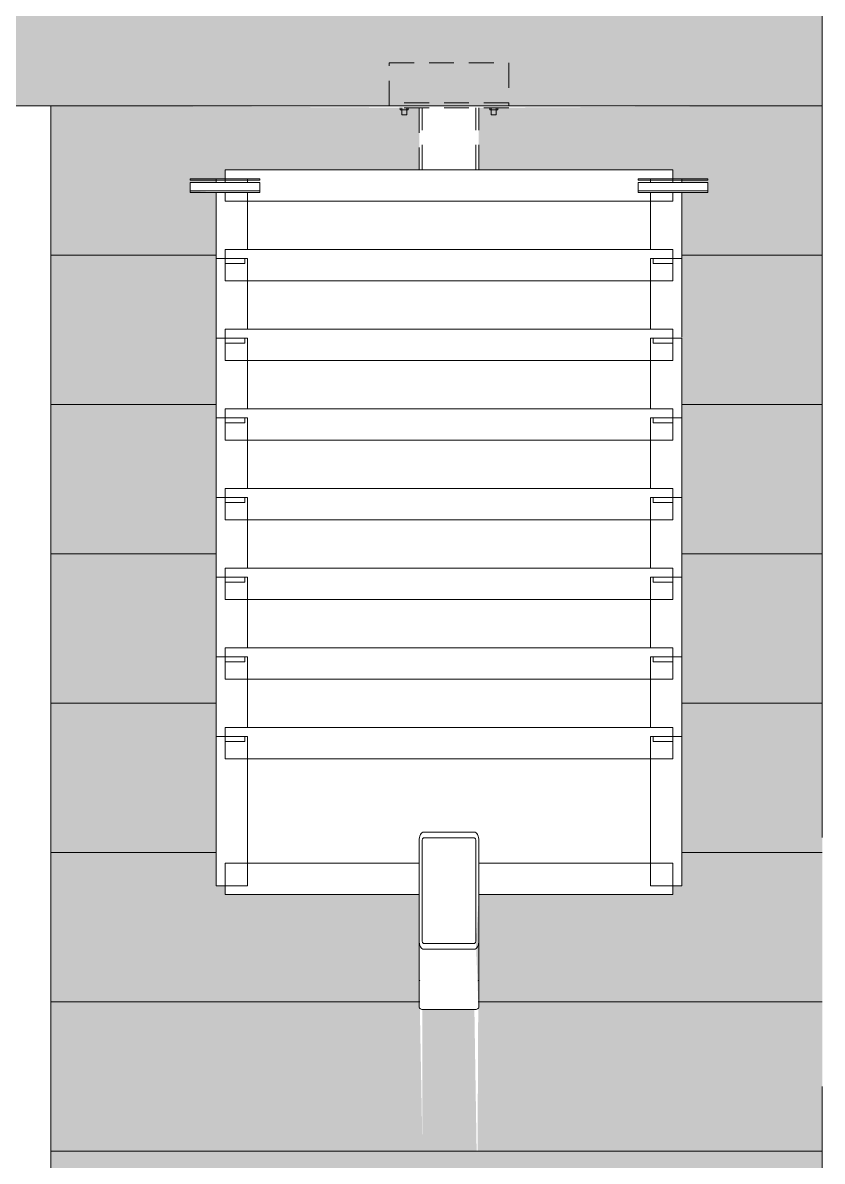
# Model space of a CAD drawing. Header units: millimetres. Extents: x 63482 to 319368, y -8553 to 29000.
# Drawn here: x 208662 to 210269, y 3400 to 5687 of the extents above; entities that cross this region are included whole.
import ezdxf

# ---------------------------------------------------------------- set-up
doc = ezdxf.new("R2010")
doc.units = ezdxf.units.MM
doc.linetypes.add('200_ШТРИХ__ш1_п0_6_', pattern=[80, 50, -30])
for name, color, linetype, lineweight in [('A-DETL-MBND', 7, '200_ШТРИХ__ш1_п0_6_', 9), ('A-GENM-3', 7, 'Continuous', 5), ('I-WALL-2', 7, 'Continuous', 5), ('S-STRS-4', 7, 'Continuous', 5)]:
    doc.layers.add(name, color=color, linetype=linetype, lineweight=lineweight)
doc.layers.add('S-STRS-3', color=7, linetype='Continuous', lineweight=15, true_color=0xd7cdc4, transparency=1)

# ---------------------------------------------------------------- blocks, each defined once
blk = doc.blocks.new('Анкер клиновой - Анкер клиновой МКТ В 10-10-16_85-22193208-Общий план 3 этажа с размещением фрагментов 3_1-3_8')
at = {"layer": 'A-DETL-MBND'}
for p, q in [((122191.4, 13788), (122191.4, 13784)), ((122207.4, 13788), (122191.4, 13788)), ((122191.4, 13788), (122207.4, 13788)), ((122194.4, 13798), (122194.4, 13784)), ((122204.4, 13798), (122194.4, 13798)), ((122194.4, 13798), (122204.4, 13798)), ((122204.4, 13784), (122204.4, 13798)), ((122207.4, 13784), (122207.4, 13788))]:
    blk.add_line(p, q, dxfattribs=at)
blk = doc.blocks.new('ОМ_Полоса_Трапеция прямоугольная_Прокат_ГОСТ 103-2006 - ОМ_Полоса_Трапеция прямоугольная_Прокат_ГОСТ 103-2006-21111644-Общий план 3 этажа с размещением фрагментов 3_1-3_8')
at = {"layer": 'A-GENM-3'}
for p, q in [((122699.4, 15046.5), (122699.4, 15056.5)), ((122699.4, 15056.5), (122739.4, 15056.5)), ((122739.4, 15046.5), (122699.4, 15046.5)), ((122739.4, 15056.5), (122739.4, 15046.5))]:
    blk.add_line(p, q, dxfattribs=at)
blk = doc.blocks.new('ОМ_Полоса_Трапеция прямоугольная_Прокат_ГОСТ 103-2006 - ОМ_Полоса_Трапеция прямоугольная_Прокат_ГОСТ 103-2006-V113-Общий план 3 этажа с размещением фрагментов 3_1-3_8')
at = {"layer": 'A-GENM-3'}
for p, q in [((122699.4, 14416.5), (122699.4, 14406.5)), ((122739.4, 14416.5), (122699.4, 14416.5)), ((122699.4, 14406.5), (122739.4, 14406.5)), ((122739.4, 14406.5), (122739.4, 14416.5))]:
    blk.add_line(p, q, dxfattribs=at)
blk = doc.blocks.new('ОМ_Полоса_Трапеция прямоугольная_Прокат_ГОСТ 103-2006 - ОМ_Полоса_Трапеция прямоугольная_Прокат_ГОСТ 103-2006-V114-Общий план 3 этажа с размещением фрагментов 3_1-3_8')
at = {"layer": 'A-GENM-3'}
for p, q in [((122699.4, 14256.5), (122699.4, 14246.5)), ((122739.4, 14256.5), (122699.4, 14256.5)), ((122699.4, 14246.5), (122739.4, 14246.5)), ((122739.4, 14246.5), (122739.4, 14256.5))]:
    blk.add_line(p, q, dxfattribs=at)
blk = doc.blocks.new('ОМ_Полоса_Трапеция прямоугольная_Прокат_ГОСТ 103-2006 - ОМ_Полоса_Трапеция прямоугольная_Прокат_ГОСТ 103-2006-V115-Общий план 3 этажа с размещением фрагментов 3_1-3_8')
at = {"layer": 'A-GENM-3'}
for p, q in [((122699.4, 14096.5), (122699.4, 14086.5)), ((122739.4, 14096.5), (122699.4, 14096.5)), ((122699.4, 14086.5), (122739.4, 14086.5)), ((122739.4, 14086.5), (122739.4, 14096.5))]:
    blk.add_line(p, q, dxfattribs=at)
blk = doc.blocks.new('ОМ_Полоса_Прокат_ГОСТ 103-2006 - ОМ_Полоса_Прокат_ГОСТ 103-2006-V125-Общий план 3 этажа с размещением фрагментов 3_1-3_8')
at = {"layer": 'A-GENM-3'}
for p, q in [((74350, 5373.3), (74210, 5373.3)), ((74210, 5373.3), (74210, 5370.3)), ((74210, 5370.3), (74350, 5370.3)), ((74350, 5370.3), (74350, 5373.3))]:
    blk.add_line(p, q, dxfattribs=at)
blk = doc.blocks.new('ОМ_Полоса_Прокат_ГОСТ 103-2006 - ОМ_Полоса_Прокат_ГОСТ 103-2006-22193252-Общий план 3 этажа с размещением фрагментов 3_1-3_8')
at = {"layer": 'A-GENM-3'}
for p, q in [((122669.4, 13954.2), (122669.4, 13950.8)), ((122809.4, 13954.2), (122669.4, 13954.2)), ((122669.4, 13950.8), (122809.4, 13950.8)), ((122669.4, 13933.9), (122669.4, 13950.8)), ((122809.4, 13950.8), (122809.4, 13954.2)), ((122809.4, 13950.8), (122809.4, 13933.9)), ((122809.4, 13933.9), (122669.4, 13933.9))]:
    blk.add_line(p, q, dxfattribs=at)
blk = doc.blocks.new('ОМ_Полоса_Трапеция прямоугольная_Прокат_ГОСТ 103-2006 - ОМ_Полоса_Трапеция прямоугольная_Прокат_ГОСТ 103-2006-21111686-Общий план 3 этажа с размещением фрагментов 3_1-3_8')
at = {"layer": 'A-GENM-3'}
for p, q in [((121839.4, 15056.5), (121879.4, 15056.5)), ((121839.4, 15046.5), (121839.4, 15056.5)), ((121879.4, 15046.5), (121839.4, 15046.5)), ((121879.4, 15056.5), (121879.4, 15046.5))]:
    blk.add_line(p, q, dxfattribs=at)
blk = doc.blocks.new('ОМ_Полоса_Трапеция прямоугольная_Прокат_ГОСТ 103-2006 - ОМ_Полоса_Трапеция прямоугольная_Прокат_ГОСТ 103-2006-V116-Общий план 3 этажа с размещением фрагментов 3_1-3_8')
at = {"layer": 'A-GENM-3'}
for p, q in [((121879.4, 14416.5), (121839.4, 14416.5)), ((121839.4, 14416.5), (121839.4, 14406.5)), ((121839.4, 14406.5), (121879.4, 14406.5)), ((121879.4, 14406.5), (121879.4, 14416.5))]:
    blk.add_line(p, q, dxfattribs=at)
blk = doc.blocks.new('ОМ_Полоса_Трапеция прямоугольная_Прокат_ГОСТ 103-2006 - ОМ_Полоса_Трапеция прямоугольная_Прокат_ГОСТ 103-2006-V117-Общий план 3 этажа с размещением фрагментов 3_1-3_8')
at = {"layer": 'A-GENM-3'}
for p, q in [((121879.4, 14256.5), (121839.4, 14256.5)), ((121839.4, 14256.5), (121839.4, 14246.5)), ((121839.4, 14246.5), (121879.4, 14246.5)), ((121879.4, 14246.5), (121879.4, 14256.5))]:
    blk.add_line(p, q, dxfattribs=at)
blk = doc.blocks.new('ОМ_Полоса_Трапеция прямоугольная_Прокат_ГОСТ 103-2006 - ОМ_Полоса_Трапеция прямоугольная_Прокат_ГОСТ 103-2006-V118-Общий план 3 этажа с размещением фрагментов 3_1-3_8')
at = {"layer": 'A-GENM-3'}
for p, q in [((121879.4, 14096.5), (121839.4, 14096.5)), ((121839.4, 14096.5), (121839.4, 14086.5)), ((121839.4, 14086.5), (121879.4, 14086.5)), ((121879.4, 14086.5), (121879.4, 14096.5))]:
    blk.add_line(p, q, dxfattribs=at)
blk = doc.blocks.new('ОМ_Полоса_Прокат_ГОСТ 103-2006 - ОМ_Полоса_Прокат_ГОСТ 103-2006-V126-Общий план 3 этажа с размещением фрагментов 3_1-3_8')
at = {"layer": 'A-GENM-3'}
for p, q in [((75110, 5373.3), (75110, 5370.3)), ((75250, 5373.3), (75110, 5373.3)), ((75110, 5370.3), (75250, 5370.3)), ((75250, 5370.3), (75250, 5373.3))]:
    blk.add_line(p, q, dxfattribs=at)
blk = doc.blocks.new('ОМ_Полоса_Прокат_ГОСТ 103-2006 - ОМ_Полоса_Прокат_ГОСТ 103-2006-22193296-Общий план 3 этажа с размещением фрагментов 3_1-3_8')
at = {"layer": 'A-GENM-3'}
for p, q in [((121909.4, 13954.2), (121769.4, 13954.2)), ((121769.4, 13954.2), (121769.4, 13950.8)), ((121769.4, 13950.8), (121909.4, 13950.8)), ((121769.4, 13933.9), (121769.4, 13950.8)), ((121909.4, 13950.8), (121909.4, 13954.2)), ((121909.4, 13950.8), (121909.4, 13933.9)), ((121909.4, 13933.9), (121769.4, 13933.9))]:
    blk.add_line(p, q, dxfattribs=at)
blk = doc.blocks.new('ОМ_Труба_ГОСТ 8639-82 - ОМ_Труба_ГОСТ 8639-82-21111694-Общий план 3 этажа с размещением фрагментов 3_1-3_8')
at = {"layer": 'A-GENM-3'}
for p, q in [((122238.4, 15595.1), (122340.4, 15595.1)), ((122229.4, 15590.5), (122229.4, 15456.5)), ((122349.4, 15456.5), (122349.4, 15590.5)), ((122238.4, 15474.2), (122340.4, 15474.2)), ((122340.4, 15462.4), (122238.4, 15462.4)), ((122229.4, 15256.4), (122229.4, 15456.5)), ((122235.4, 15456.5), (122235.4, 15256.4)), ((122343.4, 15256.4), (122343.4, 15456.5)), ((122349.4, 15456.5), (122349.4, 15256.4)), ((122238.4, 15250.5), (122340.4, 15250.5)), ((122340.4, 15238.8), (122238.4, 15238.8))]:
    blk.add_line(p, q, dxfattribs=at)
at = {"layer": 'A-GENM-3', "flags": 128}
for points in [[(122229.4, 15456.5), (122229.6, 15460), (122230.1, 15463.3), (122231, 15466.3), (122232.1, 15469), (122233.4, 15471.2), (122235, 15472.8), (122236.7, 15473.8), (122238.4, 15474.2)], [(122238.4, 15462.4), (122237.9, 15462.3), (122237.3, 15461.9), (122236.8, 15461.4), (122236.3, 15460.7), (122235.9, 15459.8), (122235.7, 15458.8), (122235.5, 15457.7), (122235.4, 15456.5)], [(122340.4, 15474.2), (122342.2, 15473.8), (122343.9, 15472.8), (122345.4, 15471.2), (122346.8, 15469), (122347.9, 15466.3), (122348.8, 15463.3), (122349.3, 15460), (122349.4, 15456.5)], [(122343.4, 15456.5), (122343.4, 15457.7), (122343.2, 15458.8), (122342.9, 15459.8), (122342.6, 15460.7), (122342.1, 15461.4), (122341.6, 15461.9), (122341, 15462.3), (122340.4, 15462.4)], [(122238.4, 15238.8), (122236.7, 15239.1), (122235, 15240.1), (122233.4, 15241.8), (122232.1, 15243.9), (122231, 15246.6), (122230.1, 15249.7), (122229.6, 15253), (122229.4, 15256.4)], [(122235.4, 15256.4), (122235.5, 15255.3), (122235.7, 15254.2), (122235.9, 15253.2), (122236.3, 15252.3), (122236.8, 15251.5), (122237.3, 15251), (122237.9, 15250.7), (122238.4, 15250.5)], [(122349.4, 15256.4), (122349.3, 15253), (122348.8, 15249.7), (122347.9, 15246.6), (122346.8, 15243.9), (122345.4, 15241.8), (122343.9, 15240.1), (122342.2, 15239.1), (122340.4, 15238.8)], [(122340.4, 15250.5), (122341, 15250.7), (122341.6, 15251), (122342.1, 15251.5), (122342.6, 15252.3), (122342.9, 15253.2), (122343.2, 15254.2), (122343.4, 15255.3), (122343.4, 15256.4)]]:
    blk.add_lwpolyline(points, dxfattribs=at)
at = {"layer": 'A-GENM-3'}
for centre, major_axis, start_param, end_param in [((122238.4, 15590.5), (9, 0), 1.570796, 3.141593), ((122340.4, 15590.5), (9, 0), 0, 1.570796), ((122238.4, 15538.5), (9, 0), 3.141593, 3.665191), ((122340.4, 15538.5), (-9, 0), 2.617994, 3.141593)]:
    blk.add_ellipse(centre, major_axis=major_axis, ratio=0.509802, start_param=start_param, end_param=end_param, dxfattribs=at)
blk = doc.blocks.new('ОМ_Уголок_ГОСТ 8509-93 - ОМ_Уголок_ГОСТ 8509-93-22194532-Общий план 3 этажа с размещением фрагментов 3_1-3_8')
at = {"layer": 'A-GENM-3'}
for p, q in [((0, 45.2), (0, -17.8)), ((390, 45.2), (0, 45.2)), ((900, 45.2), (510, 45.2)), ((900, -17.8), (900, 45.2)), ((0, -17.8), (390, -17.8)), ((510, -17.8), (900, -17.8))]:
    blk.add_line(p, q, dxfattribs=at)
blk = doc.blocks.new('ОМ_Уголок_ГОСТ 8509-93 - ОМ_Уголок_ГОСТ 8509-93-V119-Общий план 3 этажа с размещением фрагментов 3_1-3_8')
at = {"layer": 'A-GENM-3'}
for p, q in [((0, 45.2), (0, -17.8)), ((900, 45.2), (0, 45.2)), ((900, -17.8), (900, 45.2)), ((0, -17.8), (900, -17.8))]:
    blk.add_line(p, q, dxfattribs=at)
blk = doc.blocks.new('ОМ_Уголок_ГОСТ 8509-93 - ОМ_Уголок_ГОСТ 8509-93-22194533-Общий план 3 этажа с размещением фрагментов 3_1-3_8')
at = {"layer": 'A-GENM-3'}
for p, q in [((0, 45.2), (0, -17.8)), ((300, 45.2), (0, 45.2)), ((300, -17.8), (300, 45.2)), ((0, -17.8), (300, -17.8))]:
    blk.add_line(p, q, dxfattribs=at)
blk = doc.blocks.new('ОМ_Уголок_ГОСТ 8509-93 - ОМ_Уголок_ГОСТ 8509-93-V120-Общий план 3 этажа с размещением фрагментов 3_1-3_8')
at = {"layer": 'A-GENM-3'}
for p, q in [((0, 45.2), (0, -17.8)), ((142.2, 45.2), (0, 45.2)), ((0, -17.8), (160, -17.8))]:
    blk.add_line(p, q, dxfattribs=at)
blk = doc.blocks.new('ОМ_Уголок_ГОСТ 8509-93 - ОМ_Уголок_ГОСТ 8509-93-V121-Общий план 3 этажа с размещением фрагментов 3_1-3_8')
at = {"layer": 'A-GENM-3'}
for p, q in [((300, 45.2), (157.8, 45.2)), ((300, -17.8), (300, 45.2)), ((140, -17.8), (300, -17.8))]:
    blk.add_line(p, q, dxfattribs=at)
blk = doc.blocks.new('ОМ_Уголок_ГОСТ 8509-93 - ОМ_Уголок_ГОСТ 8509-93-V127-Общий план 3 этажа с размещением фрагментов 3_1-3_8')
at = {"layer": 'A-GENM-3'}
for p, q in [((0, 45.2), (0, -17.8)), ((142.2, 45.2), (0, 45.2)), ((0, -17.8), (158.4, -17.8))]:
    blk.add_line(p, q, dxfattribs=at)
blk = doc.blocks.new('ОМ_Уголок_ГОСТ 8509-93 - ОМ_Уголок_ГОСТ 8509-93-V128-Общий план 3 этажа с размещением фрагментов 3_1-3_8')
at = {"layer": 'A-GENM-3'}
for p, q in [((0, 45.2), (0, 27.8)), ((900, 45.2), (0, 45.2)), ((900, 27.8), (900, 45.2)), ((0, 7.4), (0, -17.8)), ((900, -17.8), (900, 7.4)), ((0, -17.8), (900, -17.8))]:
    blk.add_line(p, q, dxfattribs=at)
blk = doc.blocks.new('ОМ_Уголок_ГОСТ 8509-93 - ОМ_Уголок_ГОСТ 8509-93-V129-Общий план 3 этажа с размещением фрагментов 3_1-3_8')
at = {"layer": 'A-GENM-3'}
for p, q in [((0, 45.2), (0, -17.8)), ((7.4, 45.2), (0, 45.2)), ((142.2, 45.2), (27.8, 45.2)), ((0, -17.8), (7.4, -17.8)), ((27.8, -17.8), (160, -17.8))]:
    blk.add_line(p, q, dxfattribs=at)
blk = doc.blocks.new('ОМ_Уголок_ГОСТ 8509-93 - ОМ_Уголок_ГОСТ 8509-93-V130-Общий план 3 этажа с размещением фрагментов 3_1-3_8')
at = {"layer": 'A-GENM-3'}
for p, q in [((272.2, 45.2), (157.8, 45.2)), ((300, 45.2), (292.6, 45.2)), ((300, -17.8), (300, 45.2)), ((140, -17.8), (272.2, -17.8)), ((292.6, -17.8), (300, -17.8))]:
    blk.add_line(p, q, dxfattribs=at)
blk = doc.blocks.new('ОМ_Труба_ГОСТ 8639-82 - ОМ_Труба_ГОСТ 8639-82-21111710-Общий план 3 этажа с размещением фрагментов 3_1-3_8')
at = {"layer": 'A-DETL-MBND'}
for p, q in [((122229.4, 13908.7), (122229.4, 13784)), ((122235.4, 13908.7), (122235.4, 13784)), ((122343.4, 13908.7), (122343.4, 13784)), ((122349.4, 13784), (122349.4, 13908.7))]:
    blk.add_line(p, q, dxfattribs=at)
blk = doc.blocks.new('ОМ_Уголок_ГОСТ 8510-86 - ОМ_Уголок_ГОСТ 8510-86-V131-Общий план 3 этажа с размещением фрагментов 3_1-3_8')
at = {"layer": 'A-DETL-MBND'}
for p, q in [((0, 90), (0, 4.2)), ((240, 90), (0, 90)), ((240, 4.2), (240, 90)), ((0, 10), (240, 10)), ((0, 0), (240, 0))]:
    blk.add_line(p, q, dxfattribs=at)

msp = doc.modelspace()

# ---------------------------------------------------------------- hatches: boundary and pattern name
at = {"layer": 'S-STRS-3'}
h = msp.add_hatch(color=256, dxfattribs=at)
h.paths.add_polyline_path([(208335.7, 5520), (210268.6, 5520), (210268.6, 7680), (208548.6, 7680), (208548.6, 7672), (208478.6, 7672), (208478.6, 7680), (208463.3, 7680), (208463.3, 7297.5), (208443.6, 7297.5), (208443.6, 7280), (208393.6, 7280), (208393.6, 7300.1), (208317.9, 7317.8), (208264.6, 7339), (208186.2, 7392.9), (208155.4, 7420.2), (208112.9, 7473.7), (208084.5, 7372.8), (208023.3, 7232.9), (207996.9, 7182.7), (207938.6, 7095.7), (207840.5, 6985.1), (207760.6, 6914.3), (207695.9, 6866.4), (207605, 6812.2), (207520.1, 6772.1), (207415.7, 6736.1), (207315.1, 6712.8), (207193.6, 6699.5), (207122.1, 6697.1), (207122.1, 7680), (207108.6, 7680), (207108.6, 7672), (207038.6, 7672), (207038.6, 7680), (206868.6, 7680), (206868.6, 5520)])
h.paths.add_polyline_path([(207212.1, 6789.7), (207330.6, 6807.6), (207417.1, 6829.8), (207534.4, 6877.6), (207646.3, 6942.2), (207713.8, 6992), (207796.3, 7068.6), (207840.5, 7116.4), (207901.9, 7200.3), (207953.2, 7290.6), (207996.9, 7396.5), (208023.3, 7485.8), (208043.7, 7633.8), (208041.1, 7680), (207212.1, 7680), (207212.1, 6803.6)])
h.paths.add_polyline_path([(208373.3, 7394.8), (208373.3, 7680), (208138.2, 7680), (208142.7, 7633.8), (208159.3, 7577.7), (208186.2, 7525.9), (208230.2, 7473.7), (208267, 7442.2), (208335.7, 7407.4)])
h = msp.add_hatch(color=256, dxfattribs=at)
h.paths.add_polyline_path([(208718.6, 5220), (209050.8, 5220), (209050.8, 5345.6), (208998.6, 5349), (208998.6, 5365.9), (209050.8, 5365.9), (209050.8, 5373.3), (209068.6, 5373.3), (209068.6, 5391.1), (209458.9, 5391.1), (209458.8, 5515.8), (208718.6, 5520), (208718.6, 5328.1)])
h.paths.add_polyline_path([(210268.6, 5220), (210268.6, 5520), (209578.3, 5515.8), (209578.4, 5391.1), (209968.6, 5391.1), (209968.6, 5373.3), (209986.4, 5373.3), (209986.4, 5365.9), (210038.6, 5365.9), (210038.6, 5345.6), (209986.4, 5345.6), (209986.4, 5220)])
h = msp.add_hatch(color=256, dxfattribs=at)
h.paths.add_polyline_path([(209986.4, 4920), (210268.6, 4920), (210268.6, 5220), (209986.4, 5220), (209986.4, 4928.3)])
h.paths.add_polyline_path([(209050.8, 4920), (209050.8, 5220), (208718.6, 5220), (208718.6, 4920)])
h = msp.add_hatch(color=256, dxfattribs=at)
h.paths.add_polyline_path([(209050.8, 4620), (209050.8, 4920), (208718.6, 4920), (208718.6, 4620)])
h.paths.add_polyline_path([(210268.6, 4620), (210268.6, 4920), (209986.4, 4920), (209986.4, 4620)])
h = msp.add_hatch(color=256, dxfattribs=at)
h.paths.add_polyline_path([(208718.6, 4320), (209050.8, 4320), (209050.8, 4620), (208718.6, 4620), (208718.6, 4415.5)])
h.paths.add_polyline_path([(210268.6, 4320), (210268.6, 4620), (209986.4, 4620), (209986.4, 4320)])
h = msp.add_hatch(color=256, dxfattribs=at)
h.paths.add_polyline_path([(209050.8, 4020), (209050.8, 4320), (208718.6, 4320), (208718.6, 4020)])
h.paths.add_polyline_path([(209986.4, 4020), (210268.6, 4020), (210268.6, 4320), (209986.4, 4320), (209986.4, 4050)])
h = msp.add_hatch(color=256, dxfattribs=at)
h.paths.add_polyline_path([(209083.6, 3720), (209459.8, 3720), (209458.6, 3935.5), (209068.6, 3935.5), (209068.6, 3953.3), (209050.8, 3953.3), (209050.8, 4020), (208718.6, 4020), (208718.6, 3720), (209068.6, 3720)])
h.paths.add_polyline_path([(209597, 3720), (210268.6, 3720), (210268.6, 4020), (209986.4, 4020), (209986.4, 3953.3), (209968.6, 3953.3), (209968.6, 3935.5), (209578.6, 3935.5), (209573, 3843.3), (209572.6, 3843.3), (209577.4, 3720)])
h.paths.add_polyline_path([(209571.6, 3826.1), (209571.8, 3827), (209571.6, 3827)])
h = msp.add_hatch(color=256, dxfattribs=at)
h.paths.add_polyline_path([(209465.3, 3420), (209574.1, 3420), (209569.6, 3704.7), (209465.3, 3704.7)])
h.paths.add_polyline_path([(208718.6, 3420), (209465.3, 3420), (209459.8, 3720), (208718.6, 3720)])
h.paths.add_polyline_path([(209577.4, 3420), (210268.6, 3420), (210268.6, 3720), (209577.4, 3720), (209576, 3420)])
msp.add_hatch(color=256, dxfattribs=at).paths.add_polyline_path([(208718.6, 3120), (210268.6, 3120), (210268.6, 3420), (208718.6, 3420), (208718.6, 3280)])

# ---------------------------------------------------------------- linework, layer by layer
at = {"layer": 'A-DETL-MBND'}
msp.add_line((210268.6, 5054.9), (210268.6, 7680), dxfattribs=at)
at = {"layer": 'I-WALL-2'}
for p, q in [((210268.6, 7680), (210268.6, 4050)), ((210268.6, 3550), (210268.6, 1150))]:
    msp.add_line(p, q, dxfattribs=at)
at = {"layer": 'S-STRS-4'}
for p, q in [((208418.6, 5520), (210268.6, 5520)), ((209398.6, 5520), (208718.6, 5520)), ((208718.6, 5520), (208718.6, 5220)), ((209398.6, 5520), (208718.6, 5520)), ((210268.6, 5520), (209638.6, 5520)), ((210268.6, 5520), (209638.6, 5520)), ((210268.6, 5520), (210268.6, 5220)), ((208718.6, 5220), (208718.6, 4920)), ((209050.8, 5220), (208718.6, 5220)), ((209050.8, 5220), (208718.6, 5220)), ((210268.6, 5220), (209986.4, 5220)), ((210268.6, 5220), (209986.4, 5220)), ((208718.6, 4920), (208718.6, 4620)), ((209050.8, 4920), (208718.6, 4920)), ((209050.8, 4920), (208718.6, 4920)), ((210268.6, 4920), (209986.4, 4920)), ((210268.6, 4920), (209986.4, 4920)), ((208718.6, 4620), (208718.6, 4320)), ((209050.8, 4620), (208718.6, 4620)), ((209050.8, 4620), (208718.6, 4620)), ((210268.6, 4620), (209986.4, 4620)), ((210268.6, 4620), (209986.4, 4620)), ((208718.6, 4320), (208718.6, 4020)), ((209050.8, 4320), (208718.6, 4320)), ((209050.8, 4320), (208718.6, 4320)), ((210268.6, 4320), (209986.4, 4320)), ((210268.6, 4320), (209986.4, 4320)), ((208718.6, 4020), (208718.6, 3720)), ((209050.8, 4020), (208718.6, 4020)), ((209050.8, 4020), (208718.6, 4020)), ((210268.6, 4020), (209986.4, 4020)), ((210268.6, 4020), (209986.4, 4020)), ((208718.6, 3720), (208718.6, 3420)), ((209459.9, 3720), (208718.6, 3720)), ((209459.9, 3720), (208718.6, 3720)), ((210268.6, 3720), (209577.2, 3720)), ((210268.6, 3720), (209577.2, 3720)), ((208718.6, 3420), (208718.6, 3120)), ((210268.6, 3420), (208718.6, 3420)), ((210268.6, 3420), (208718.6, 3420))]:
    msp.add_line(p, q, dxfattribs=at)

# ---------------------------------------------------------------- block references
at = {"layer": 'A-DETL-MBND', "extrusion": (0, 0, -1)}
msp.add_blockref('ОМ_Уголок_ГОСТ 8510-86 - ОМ_Уголок_ГОСТ 8510-86-V131-Общий план 3 этажа с размещением фрагментов 3_1-3_8', (-209638.6, 5515.8), dxfattribs=at)
at = {"layer": 'A-DETL-MBND', "rotation": 180}
for name, p in [('Анкер клиновой - Анкер клиновой МКТ В 10-10-16_85-22193208-Общий план 3 этажа с размещением фрагментов 3_1-3_8', (331628, 19299.8)), ('ОМ_Труба_ГОСТ 8639-82 - ОМ_Труба_ГОСТ 8639-82-21111710-Общий план 3 этажа с размещением фрагментов 3_1-3_8', (331808, 19299.8)), ('Анкер клиновой - Анкер клиновой МКТ В 10-10-16_85-22193208-Общий план 3 этажа с размещением фрагментов 3_1-3_8', (331808, 19299.8))]:
    msp.add_blockref(name, p, dxfattribs=at)
at = {"layer": 'A-GENM-3', "extrusion": (0, 0, -1)}
for name, p, rotation in [('ОМ_Уголок_ГОСТ 8509-93 - ОМ_Уголок_ГОСТ 8509-93-V128-Общий план 3 этажа с размещением фрагментов 3_1-3_8', (-209068.6, 5373.3), 180), ('ОМ_Уголок_ГОСТ 8509-93 - ОМ_Уголок_ГОСТ 8509-93-V130-Общий план 3 этажа с размещением фрагментов 3_1-3_8', (-209068.6, 5073.3), 90.00000000000087), ('ОМ_Уголок_ГОСТ 8509-93 - ОМ_Уголок_ГОСТ 8509-93-V129-Общий план 3 этажа с размещением фрагментов 3_1-3_8', (-209968.6, 5373.3), 270.0000000000007), ('ОМ_Уголок_ГОСТ 8509-93 - ОМ_Уголок_ГОСТ 8509-93-V121-Общий план 3 этажа с размещением фрагментов 3_1-3_8', (-209068.6, 4913.3), 90.00000000000087), ('ОМ_Уголок_ГОСТ 8509-93 - ОМ_Уголок_ГОСТ 8509-93-V119-Общий план 3 этажа с размещением фрагментов 3_1-3_8', (-209068.6, 5213.3), 180), ('ОМ_Уголок_ГОСТ 8509-93 - ОМ_Уголок_ГОСТ 8509-93-V127-Общий план 3 этажа с размещением фрагментов 3_1-3_8', (-209968.6, 5213.3), 270.0000000000007), ('ОМ_Уголок_ГОСТ 8509-93 - ОМ_Уголок_ГОСТ 8509-93-V121-Общий план 3 этажа с размещением фрагментов 3_1-3_8', (-209068.6, 4753.3), 90.00000000000087), ('ОМ_Уголок_ГОСТ 8509-93 - ОМ_Уголок_ГОСТ 8509-93-V119-Общий план 3 этажа с размещением фрагментов 3_1-3_8', (-209068.6, 5053.3), 180), ('ОМ_Уголок_ГОСТ 8509-93 - ОМ_Уголок_ГОСТ 8509-93-V120-Общий план 3 этажа с размещением фрагментов 3_1-3_8', (-209968.6, 5053.3), 270.0000000000007), ('ОМ_Уголок_ГОСТ 8509-93 - ОМ_Уголок_ГОСТ 8509-93-V121-Общий план 3 этажа с размещением фрагментов 3_1-3_8', (-209068.6, 4593.3), 90.00000000000087), ('ОМ_Уголок_ГОСТ 8509-93 - ОМ_Уголок_ГОСТ 8509-93-V119-Общий план 3 этажа с размещением фрагментов 3_1-3_8', (-209068.6, 4893.3), 180), ('ОМ_Уголок_ГОСТ 8509-93 - ОМ_Уголок_ГОСТ 8509-93-V120-Общий план 3 этажа с размещением фрагментов 3_1-3_8', (-209968.6, 4893.3), 270.0000000000007), ('ОМ_Уголок_ГОСТ 8509-93 - ОМ_Уголок_ГОСТ 8509-93-V121-Общий план 3 этажа с размещением фрагментов 3_1-3_8', (-209068.6, 4433.3), 90.00000000000087), ('ОМ_Уголок_ГОСТ 8509-93 - ОМ_Уголок_ГОСТ 8509-93-V119-Общий план 3 этажа с размещением фрагментов 3_1-3_8', (-209068.6, 4733.3), 180), ('ОМ_Уголок_ГОСТ 8509-93 - ОМ_Уголок_ГОСТ 8509-93-V120-Общий план 3 этажа с размещением фрагментов 3_1-3_8', (-209968.6, 4733.3), 270.0000000000007), ('ОМ_Уголок_ГОСТ 8509-93 - ОМ_Уголок_ГОСТ 8509-93-V121-Общий план 3 этажа с размещением фрагментов 3_1-3_8', (-209068.6, 4273.3), 90.00000000000087), ('ОМ_Уголок_ГОСТ 8509-93 - ОМ_Уголок_ГОСТ 8509-93-V119-Общий план 3 этажа с размещением фрагментов 3_1-3_8', (-209068.6, 4573.3), 180), ('ОМ_Уголок_ГОСТ 8509-93 - ОМ_Уголок_ГОСТ 8509-93-V120-Общий план 3 этажа с размещением фрагментов 3_1-3_8', (-209968.6, 4573.3), 270.0000000000007), ('ОМ_Уголок_ГОСТ 8509-93 - ОМ_Уголок_ГОСТ 8509-93-V121-Общий план 3 этажа с размещением фрагментов 3_1-3_8', (-209068.6, 4113.3), 90.00000000000087), ('ОМ_Уголок_ГОСТ 8509-93 - ОМ_Уголок_ГОСТ 8509-93-V119-Общий план 3 этажа с размещением фрагментов 3_1-3_8', (-209068.6, 4413.3), 180), ('ОМ_Уголок_ГОСТ 8509-93 - ОМ_Уголок_ГОСТ 8509-93-V120-Общий план 3 этажа с размещением фрагментов 3_1-3_8', (-209968.6, 4413.3), 270.0000000000007), ('ОМ_Уголок_ГОСТ 8509-93 - ОМ_Уголок_ГОСТ 8509-93-22194533-Общий план 3 этажа с размещением фрагментов 3_1-3_8', (-209068.6, 3953.3), 90.00000000000087), ('ОМ_Уголок_ГОСТ 8509-93 - ОМ_Уголок_ГОСТ 8509-93-V119-Общий план 3 этажа с размещением фрагментов 3_1-3_8', (-209068.6, 4253.3), 180), ('ОМ_Уголок_ГОСТ 8509-93 - ОМ_Уголок_ГОСТ 8509-93-22194533-Общий план 3 этажа с размещением фрагментов 3_1-3_8', (-209968.6, 4253.3), 270.0000000000007)]:
    msp.add_blockref(name, p, dxfattribs=dict(at, rotation=rotation))
at = {"layer": 'A-GENM-3'}
for name in ['ОМ_Полоса_Прокат_ГОСТ 103-2006 - ОМ_Полоса_Прокат_ГОСТ 103-2006-V125-Общий план 3 этажа с размещением фрагментов 3_1-3_8', 'ОМ_Полоса_Прокат_ГОСТ 103-2006 - ОМ_Полоса_Прокат_ГОСТ 103-2006-V126-Общий план 3 этажа с размещением фрагментов 3_1-3_8']:
    msp.add_blockref(name, (134788.6, 0), dxfattribs=at)
at = {"layer": 'A-GENM-3', "rotation": 180}
for name, p in [('ОМ_Полоса_Прокат_ГОСТ 103-2006 - ОМ_Полоса_Прокат_ГОСТ 103-2006-22193252-Общий план 3 этажа с размещением фрагментов 3_1-3_8', (331808, 19299.8)), ('ОМ_Полоса_Прокат_ГОСТ 103-2006 - ОМ_Полоса_Прокат_ГОСТ 103-2006-22193296-Общий план 3 этажа с размещением фрагментов 3_1-3_8', (331808, 19299.8)), ('ОМ_Полоса_Трапеция прямоугольная_Прокат_ГОСТ 103-2006 - ОМ_Полоса_Трапеция прямоугольная_Прокат_ГОСТ 103-2006-V115-Общий план 3 этажа с размещением фрагментов 3_1-3_8', (331808, 19299.8)), ('ОМ_Полоса_Трапеция прямоугольная_Прокат_ГОСТ 103-2006 - ОМ_Полоса_Трапеция прямоугольная_Прокат_ГОСТ 103-2006-V118-Общий план 3 этажа с размещением фрагментов 3_1-3_8', (331808, 19299.8)), ('ОМ_Полоса_Трапеция прямоугольная_Прокат_ГОСТ 103-2006 - ОМ_Полоса_Трапеция прямоугольная_Прокат_ГОСТ 103-2006-V114-Общий план 3 этажа с размещением фрагментов 3_1-3_8', (331808, 19299.8)), ('ОМ_Полоса_Трапеция прямоугольная_Прокат_ГОСТ 103-2006 - ОМ_Полоса_Трапеция прямоугольная_Прокат_ГОСТ 103-2006-V117-Общий план 3 этажа с размещением фрагментов 3_1-3_8', (331808, 19299.8)), ('ОМ_Полоса_Трапеция прямоугольная_Прокат_ГОСТ 103-2006 - ОМ_Полоса_Трапеция прямоугольная_Прокат_ГОСТ 103-2006-V113-Общий план 3 этажа с размещением фрагментов 3_1-3_8', (331808, 19299.8)), ('ОМ_Полоса_Трапеция прямоугольная_Прокат_ГОСТ 103-2006 - ОМ_Полоса_Трапеция прямоугольная_Прокат_ГОСТ 103-2006-V116-Общий план 3 этажа с размещением фрагментов 3_1-3_8', (331808, 19299.8)), ('ОМ_Полоса_Трапеция прямоугольная_Прокат_ГОСТ 103-2006 - ОМ_Полоса_Трапеция прямоугольная_Прокат_ГОСТ 103-2006-21111644-Общий план 3 этажа с размещением фрагментов 3_1-3_8', (331808, 19779.8)), ('ОМ_Полоса_Трапеция прямоугольная_Прокат_ГОСТ 103-2006 - ОМ_Полоса_Трапеция прямоугольная_Прокат_ГОСТ 103-2006-21111686-Общий план 3 этажа с размещением фрагментов 3_1-3_8', (331808, 19779.8)), ('ОМ_Полоса_Трапеция прямоугольная_Прокат_ГОСТ 103-2006 - ОМ_Полоса_Трапеция прямоугольная_Прокат_ГОСТ 103-2006-21111644-Общий план 3 этажа с размещением фрагментов 3_1-3_8', (331808, 19619.8)), ('ОМ_Полоса_Трапеция прямоугольная_Прокат_ГОСТ 103-2006 - ОМ_Полоса_Трапеция прямоугольная_Прокат_ГОСТ 103-2006-21111686-Общий план 3 этажа с размещением фрагментов 3_1-3_8', (331808, 19619.8)), ('ОМ_Полоса_Трапеция прямоугольная_Прокат_ГОСТ 103-2006 - ОМ_Полоса_Трапеция прямоугольная_Прокат_ГОСТ 103-2006-21111644-Общий план 3 этажа с размещением фрагментов 3_1-3_8', (331808, 19459.8)), ('ОМ_Полоса_Трапеция прямоугольная_Прокат_ГОСТ 103-2006 - ОМ_Полоса_Трапеция прямоугольная_Прокат_ГОСТ 103-2006-21111686-Общий план 3 этажа с размещением фрагментов 3_1-3_8', (331808, 19459.8)), ('ОМ_Полоса_Трапеция прямоугольная_Прокат_ГОСТ 103-2006 - ОМ_Полоса_Трапеция прямоугольная_Прокат_ГОСТ 103-2006-21111644-Общий план 3 этажа с размещением фрагментов 3_1-3_8', (331808, 19299.8)), ('ОМ_Полоса_Трапеция прямоугольная_Прокат_ГОСТ 103-2006 - ОМ_Полоса_Трапеция прямоугольная_Прокат_ГОСТ 103-2006-21111686-Общий план 3 этажа с размещением фрагментов 3_1-3_8', (331808, 19299.8)), ('ОМ_Труба_ГОСТ 8639-82 - ОМ_Труба_ГОСТ 8639-82-21111694-Общий план 3 этажа с размещением фрагментов 3_1-3_8', (331808, 19299.8))]:
    msp.add_blockref(name, p, dxfattribs=at)
at = {"layer": 'A-GENM-3', "extrusion": (0, 0, -1)}
msp.add_blockref('ОМ_Уголок_ГОСТ 8509-93 - ОМ_Уголок_ГОСТ 8509-93-22194532-Общий план 3 этажа с размещением фрагментов 3_1-3_8', (-209968.6, 3953.3), dxfattribs=at)

doc.saveas('drawing.dxf')
